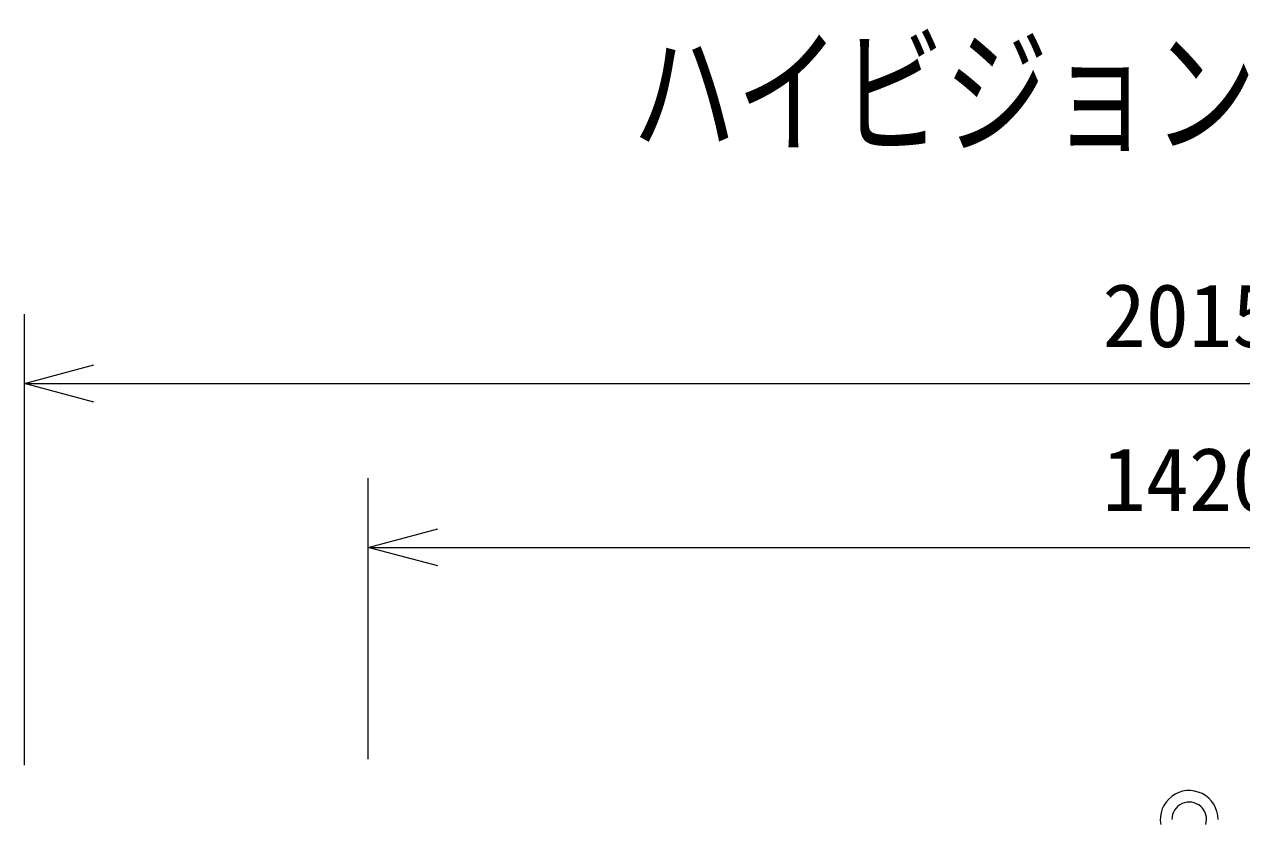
# Model space of a CAD drawing. Units: millimetres, scale not verified. Extents: x -62 to 63, y -57 to 57.
# Drawn here: x -53.01 to -17.91, y 33.73 to 56.8 of the extents above; entities that cross this region are included whole.
import ezdxf
from ezdxf.enums import TextEntityAlignment as Align

# ---------------------------------------------------------------- set-up
doc = ezdxf.new("R2010")
doc.units = ezdxf.units.MM
doc.header["$LTSCALE"] = 0.125
for name, color, linetype, lineweight in [('0-0_0', 7, 'Continuous', 9), ('0-5_GAIKEI', 1, 'Continuous', 18), ('0-6_SUNPO', 3, 'Continuous', 18)]:
    doc.layers.add(name, color=color, linetype=linetype, lineweight=lineweight)
doc.layers.add('0-2_MOJI1', color=7, linetype='Continuous')
doc.styles.add('ＭＳ ゴシック', font='')
doc.styles.get('ＭＳ ゴシック').set_extended_font_data('MS Gothic')

# ---------------------------------------------------------------- blocks, each defined once
blk = doc.blocks.new('_OPEN30')
at = {"layer": '0-0_0'}
blk.add_line((0, 0), (-1, 0), dxfattribs=at)
blk.add_lwpolyline([(-1, 0.26795), (0, 0), (-1, -0.26795)], dxfattribs=at)
blk = doc.blocks.new('D8')
at = {"layer": '0-6_SUNPO', "color": 7, "lineweight": 9}
for p, q in [((-50.2205, 38.9617), (-50.2205, 47.0665)), ((-48.2205, 45.0665), (-4.8872, 45.0665))]:
    blk.add_line(p, q, dxfattribs=at)
at = {"layer": '0-6_SUNPO', "xscale": 2, "yscale": 2, "rotation": 180}
blk.add_blockref('_OPEN30', (-50.2205, 45.0665), dxfattribs=at)
at = {"layer": '0-6_SUNPO', "color": 7, "style": 'ＭＳ ゴシック'}
blk.add_text('1420', height=1.833, dxfattribs=at).set_placement((-29.0539, 45.5665), align=Align.BOTTOM_LEFT)
blk = doc.blocks.new('D7')
at = {"layer": '0-6_SUNPO', "color": 7, "lineweight": 9}
for p, q in [((-60.1372, 38.7901), (-60.1372, 51.7901)), ((-58.1372, 49.7901), (5.0295, 49.7901))]:
    blk.add_line(p, q, dxfattribs=at)
at = {"layer": '0-6_SUNPO', "xscale": 2, "yscale": 2, "rotation": 180}
blk.add_blockref('_OPEN30', (-60.1372, 49.7901), dxfattribs=at)
at = {"layer": '0-6_SUNPO', "color": 7, "style": 'ＭＳ ゴシック'}
blk.add_text('2015', height=1.833, dxfattribs=at).set_placement((-29.0539, 50.2901), align=Align.BOTTOM_LEFT)

msp = doc.modelspace()

# ---------------------------------------------------------------- linework, layer by layer
at = {"layer": '0-5_GAIKEI'}
for radius, start, end in [(0.8333, 0, 190.36976), (0.5, 342.5424, 180)]:
    msp.add_arc((-19.4274, 33.8786), radius, start, end, dxfattribs=at)

# ---------------------------------------------------------------- block references
at = {"layer": '0-6_SUNPO'}
for name in ['D7', 'D8']:
    msp.add_blockref(name, (7.1265, -3.3445), dxfattribs=at)

# ---------------------------------------------------------------- texts
at = {"layer": '0-2_MOJI1', "style": 'ＭＳ ゴシック', "width": 0.75}
msp.add_text('ハイビジョンプラズマディスプレイ壁掛け金具付（横型）', height=2.933, dxfattribs=at).set_placement((-35.4874, 52.4964), align=Align.BOTTOM_LEFT)

doc.saveas('drawing.dxf')
